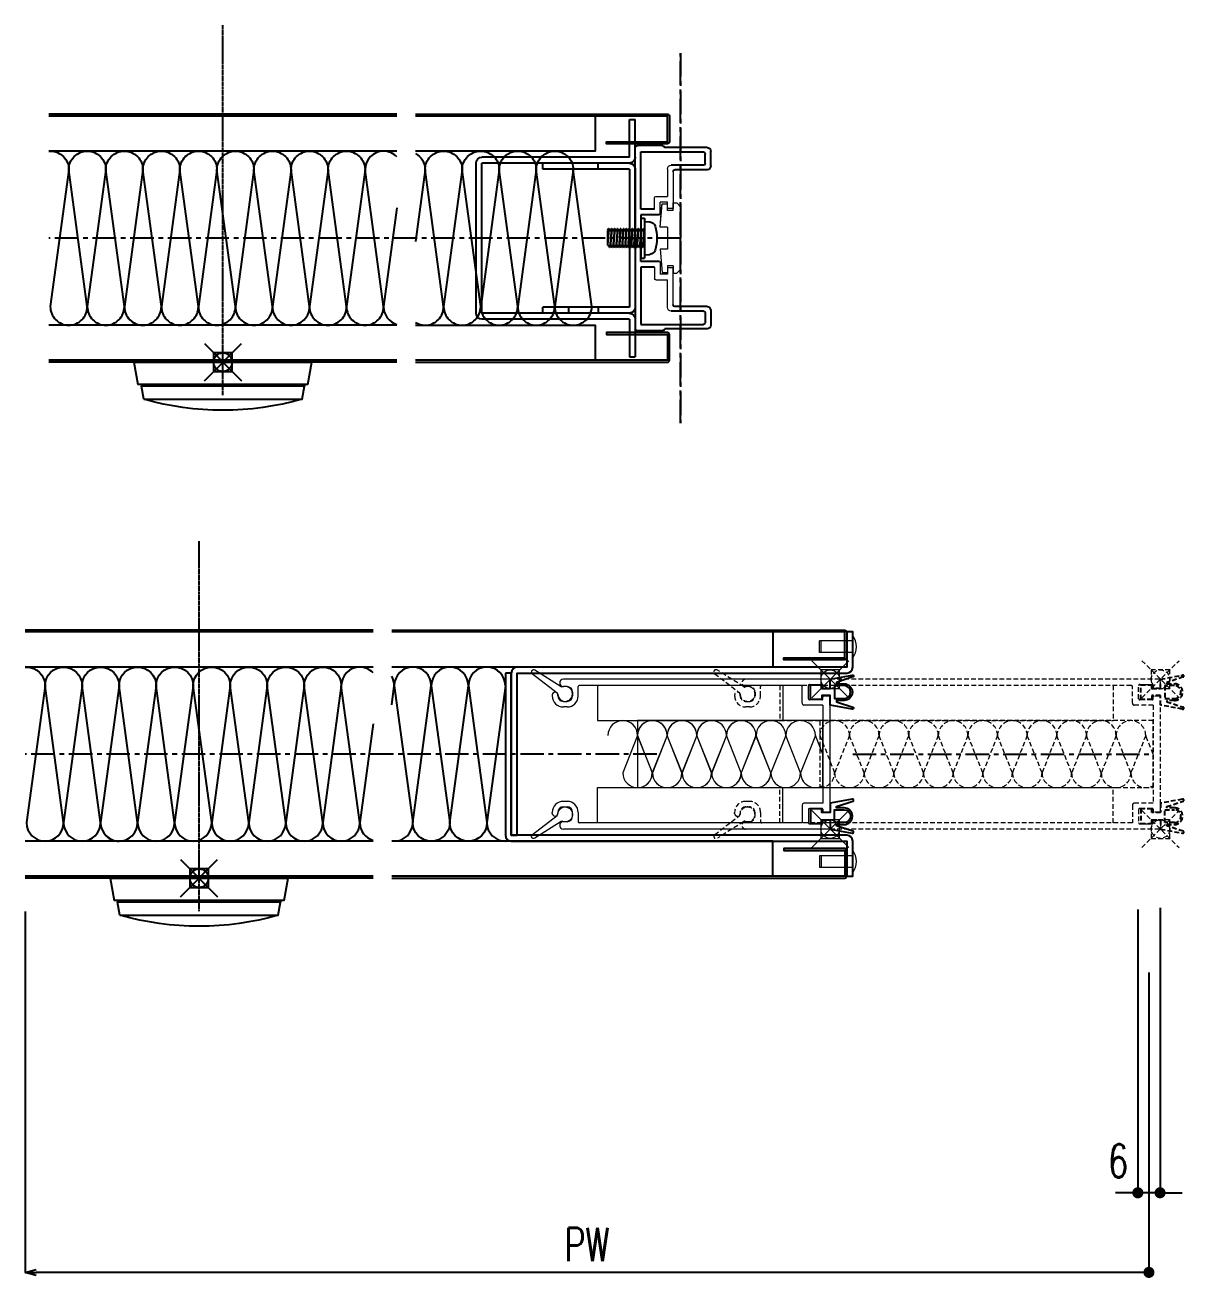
# Model space of a CAD drawing. Extents: x -275225 to 47266, y -41063 to 95295.
# Drawn here: x -223698.8 to -223385.9, y -16478.5 to -16140 of the extents above; entities that cross this region are included whole.
import ezdxf

# ---------------------------------------------------------------- set-up
doc = ezdxf.new("R2010")
doc.units = 0
doc.header["$LTSCALE"] = 0.2
doc.header["$PDMODE"] = 99
doc.header["$PDSIZE"] = 5
doc.linetypes.add('CENTER', pattern=[50.8, 31.75, -6.35, 6.35, -6.35])
doc.linetypes.add('HIDDEN', pattern=[9.525, 6.35, -3.175])
doc.layers.add('_ポイント', color=1, linetype='Continuous', plot=False)
for name, color, linetype in [('_基準', 1, 'CENTER'), ('_製品', 4, 'Continuous'), ('_製品寸法', 9, 'Continuous'), ('KIJUN', 1, 'CENTER')]:
    doc.layers.add(name, color=color, linetype=linetype)
doc.styles.add('OKAMURA', font='SIMPLEX.shx', dxfattribs={"width": 0.7, "bigfont": 'BIGFONT.shx'})
doc.dimstyles.new('OKAMURA-003', dxfattribs={"dimscale": 3, "dimtxt": 3, "dimasz": 1, "dimexe": 0, "dimexo": 3, "dimgap": 1, "dimtad": 1, "dimdec": 3, "dimdsep": 46, "dimtxsty": 'OKAMURA', "dimblk1": 'DOT', "dimblk2": 'DOT', "dimsah": 1, "dimcen": 0, "dimclrd": 9, "dimclre": 9, "dimclrt": 3, "dimadec": 0, "dimazin": 0, "dimtfac": 1, "dimtdec": 3, "dimtix": 1, "dimtmove": 2, "dimatfit": 3, "dimldrblk": 'NONE', "dimfxl": 0, "dimtolj": 1, "dimarcsym": 0})

# ---------------------------------------------------------------- blocks, each defined once
blk = doc.blocks.new('P16KONEJI')
at = {"layer": '_製品', "color": 0, "linetype": 'ByBlock'}
for p, q in [((3.3, 10.84), (3.3, 0)), ((4.3, 10.84), (3.3, 10.84)), ((4.3, 10.84), (4.3, 0)), ((3.3, 9.92), (1.84, 9.79)), ((3.3, 7.83), (3.35, 7.92)), ((3.35, 7.92), (3.45, 7.92)), ((3.35, 7.92), (3.75, 2.92)), ((3.45, 7.92), (3.7, 7.49)), ((3.45, 7.92), (3.85, 2.92)), ((3.9, 7.49), (4.15, 7.92)), ((4.15, 7.92), (4.25, 7.92)), ((4.15, 7.92), (4.55, 2.92)), ((4.25, 7.92), (4.5, 7.49)), ((4.25, 7.92), (4.65, 2.92)), ((4.7, 7.49), (4.95, 7.92)), ((4.95, 7.92), (5.35, 2.92)), ((4.95, 7.92), (5.05, 7.92)), ((5.05, 7.92), (5.45, 2.92)), ((5.05, 7.92), (5.3, 7.49)), ((5.5, 7.49), (5.75, 7.92)), ((5.75, 7.92), (5.85, 7.92)), ((5.75, 7.92), (6.15, 2.92)), ((5.85, 7.92), (6.1, 7.49)), ((5.85, 7.92), (6.25, 2.92)), ((6.3, 7.49), (6.55, 7.92)), ((6.55, 7.92), (6.65, 7.92)), ((6.55, 7.92), (6.95, 2.92)), ((6.65, 7.92), (6.9, 7.49)), ((6.65, 7.92), (7.05, 2.92)), ((7.1, 7.49), (7.35, 7.92)), ((7.35, 7.92), (7.45, 7.92)), ((7.35, 7.92), (7.75, 2.92)), ((7.45, 7.92), (7.7, 7.49)), ((7.45, 7.92), (7.85, 2.92)), ((7.9, 7.49), (8.15, 7.92)), ((8.15, 7.92), (8.25, 7.92)), ((8.15, 7.92), (8.55, 2.92)), ((8.25, 7.92), (8.5, 7.49)), ((8.25, 7.92), (8.65, 2.92)), ((8.7, 7.49), (8.95, 7.92)), ((8.95, 7.92), (9.05, 7.92)), ((8.95, 7.92), (9.35, 2.92)), ((9.05, 7.92), (9.3, 7.49)), ((9.05, 7.92), (9.45, 2.92)), ((9.5, 7.49), (9.75, 7.92)), ((9.75, 7.92), (9.85, 7.92)), ((9.75, 7.92), (10.15, 2.92)), ((9.85, 7.92), (10.1, 7.49)), ((9.85, 7.92), (10.25, 2.92)), ((10.3, 7.49), (10.55, 7.92)), ((10.55, 7.92), (10.65, 7.92)), ((10.55, 7.92), (10.95, 2.92)), ((10.65, 7.92), (10.9, 7.49)), ((10.65, 7.92), (11.05, 2.92)), ((11.1, 7.49), (11.35, 7.92)), ((11.35, 7.92), (11.45, 7.92)), ((11.35, 7.92), (11.75, 2.92)), ((11.45, 7.92), (11.7, 7.49)), ((11.45, 7.92), (11.85, 2.92)), ((11.9, 7.49), (12.15, 7.92)), ((12.15, 7.92), (12.25, 7.92)), ((12.15, 7.92), (12.55, 2.92)), ((12.25, 7.92), (12.5, 7.49)), ((12.25, 7.92), (12.65, 2.92)), ((12.7, 7.49), (12.95, 7.92)), ((12.95, 7.92), (13.05, 7.92)), ((12.95, 7.92), (13.3, 3.55)), ((13.05, 7.92), (13.3, 7.49)), ((13.05, 7.92), (13.3, 3.55)), ((13.3, 7.49), (13.3, 3.55)), ((13.3, 3.55), (12.96, 3.4)), ((3.3, 0.92), (1.84, 1.05)), ((3.5, 3.35), (3.75, 2.92)), ((3.75, 2.92), (3.85, 2.92)), ((3.85, 2.92), (4.1, 3.35)), ((4.3, 3.35), (4.55, 2.92)), ((4.55, 2.92), (4.65, 2.92)), ((4.65, 2.92), (4.9, 3.35)), ((5.1, 3.35), (5.35, 2.92)), ((5.35, 2.92), (5.45, 2.92)), ((5.45, 2.92), (5.7, 3.35)), ((5.9, 3.35), (6.15, 2.92)), ((6.15, 2.92), (6.25, 2.92)), ((6.25, 2.92), (6.5, 3.35)), ((6.7, 3.35), (6.95, 2.92)), ((6.95, 2.92), (7.05, 2.92)), ((7.05, 2.92), (7.3, 3.35)), ((7.5, 3.35), (7.75, 2.92)), ((7.75, 2.92), (7.85, 2.92)), ((7.85, 2.92), (8.1, 3.35)), ((8.3, 3.35), (8.55, 2.92)), ((8.55, 2.92), (8.65, 2.92)), ((8.65, 2.92), (8.9, 3.35)), ((9.1, 3.35), (9.35, 2.92)), ((9.35, 2.92), (9.45, 2.92)), ((9.45, 2.92), (9.7, 3.35)), ((9.9, 3.35), (10.15, 2.92)), ((10.15, 2.92), (10.25, 2.92)), ((10.25, 2.92), (10.5, 3.35)), ((10.7, 3.35), (10.95, 2.92)), ((10.95, 2.92), (11.05, 2.92)), ((11.05, 2.92), (11.3, 3.35)), ((11.5, 3.35), (11.75, 2.92)), ((11.75, 2.92), (11.85, 2.92)), ((11.85, 2.92), (12.1, 3.35)), ((12.3, 3.35), (12.55, 2.92)), ((12.55, 2.92), (12.65, 2.92)), ((12.65, 2.92), (12.9, 3.35)), ((4.3, 0), (3.3, 0))]:
    blk.add_line(p, q, dxfattribs=at)
for centre, radius, start, end in [((12, 5.42), 12, 164.506, 195.494), ((1.98, 8.2), 1.6, 95, 164.506), ((3.8, 7.54), 0.115, 210, 330), ((4.6, 7.54), 0.115, 210, 330), ((5.4, 7.54), 0.115, 210, 330), ((6.2, 7.54), 0.115, 210, 330), ((7, 7.54), 0.115, 210, 330), ((7.8, 7.54), 0.115, 210, 330), ((8.6, 7.54), 0.115, 210, 330), ((9.4, 7.54), 0.115, 210, 330), ((10.2, 7.54), 0.115, 210, 330), ((11, 7.54), 0.115, 210, 330), ((11.8, 7.54), 0.115, 210, 330), ((12.6, 7.54), 0.115, 210, 330), ((3.4, 3.3), 0.115, 30, 150), ((4.2, 3.3), 0.115, 30, 150), ((5, 3.3), 0.115, 30, 150), ((5.8, 3.3), 0.115, 30, 150), ((6.6, 3.3), 0.115, 30, 150), ((7.4, 3.3), 0.115, 30, 150), ((8.2, 3.3), 0.115, 30, 150), ((9, 3.3), 0.115, 30, 150), ((9.8, 3.3), 0.115, 30, 150), ((10.6, 3.3), 0.115, 30, 150), ((11.4, 3.3), 0.115, 30, 150), ((12.2, 3.3), 0.115, 30, 150), ((13, 3.3), 0.115, 112.5605, 150), ((1.98, 2.64), 1.6, 195.494, 265)]:
    blk.add_arc(centre, radius, start, end, dxfattribs=at)
blk = doc.blocks.new('P16USHEISYO')
at = {"color": 0, "linetype": 'ByBlock'}
for p, q in [((4, 44.99), (4, 48.99)), ((5, 49.99), (16.4, 49.99)), ((5.5, 45.69), (5.5, 48.29)), ((22.9, 48.79), (6, 48.79)), ((16.81, 50.4), (16.4, 49.99)), ((17.02, 50.49), (23.9, 50.49)), ((22.9, 33.3), (22.9, 48.79)), ((24.4, 25.79), (24.4, 49.99)), ((6, 45.19), (14.69, 45.19)), ((5, 43.99), (13.69, 43.99)), ((12.2, 33.99), (12.2, 25.49)), ((17.89, 31.8), (22.9, 31.8)), ((19.19, 33.3), (22.9, 33.3)), ((22.9, 31.8), (22.9, 25.79)), ((12.2, 16.99), (12.2, 25.49)), ((12.2, 16.99), (12.2, 25.49)), ((12.2, 16.99), (12.2, 25.49)), ((22.9, 25.79), (23.2, 25.49)), ((22.9, 25.19), (23.2, 25.49)), ((22.9, 19.18), (22.9, 25.19)), ((24.4, 25.79), (24.1, 25.49)), ((24.1, 25.49), (24.4, 25.19)), ((24.4, 25.19), (24.4, 0.99)), ((17.89, 19.18), (22.9, 19.18)), ((19.19, 17.68), (22.9, 17.68)), ((22.9, 17.68), (22.9, 2.19)), ((5, 6.99), (13.69, 6.99)), ((4, 5.99), (4, 1.99)), ((5.5, 5.29), (5.5, 2.69)), ((6, 5.79), (14.69, 5.79)), ((5, 0.99), (16.4, 0.99)), ((22.9, 2.19), (6, 2.19)), ((16.81, 0.58), (16.4, 0.99)), ((17.02, 0.49), (23.9, 0.49))]:
    blk.add_line(p, q, dxfattribs=at)
at = {"color": 0, "linetype": 'ByBlock', "lineweight": 15}
for p, q in [((15.69, 44.19), (15.69, 36.74)), ((14.19, 43.49), (14.19, 33.49)), ((12.2, 33.99), (13.2, 34.99)), ((14.2, 34.99), (13.2, 34.99)), ((14.2, 32.99), (14.2, 34.99)), ((18.89, 36.74), (15.69, 36.74)), ((15.69, 33.49), (15.69, 35.24)), ((15.69, 35.24), (17.69, 35.24)), ((17.18, 34.74), (15.7, 34.74)), ((15.7, 32.99), (15.7, 34.74)), ((15.7, 32.99), (15.7, 34.49)), ((17.7, 28.49), (17.18, 34.74)), ((17.7, 28.49), (17.2, 34.49)), ((17.69, 32), (17.69, 35.24)), ((19.19, 33.3), (19.19, 36.44)), ((14.19, 33.49), (15.69, 33.49)), ((14.2, 32.99), (15.7, 32.99)), ((14.2, 32.99), (15.7, 32.99)), ((15.7, 28.49), (17.7, 28.49)), ((15.7, 28.49), (15.7, 22.49)), ((15.7, 28.49), (17.7, 28.49)), ((15.7, 28.49), (15.7, 22.49)), ((17.7, 28.49), (17.7, 28.53)), ((15.7, 22.49), (17.7, 22.49)), ((15.7, 22.49), (17.7, 22.49)), ((17.7, 22.49), (17.18, 16.24)), ((17.7, 22.49), (17.7, 22.45)), ((12.2, 16.99), (13.2, 15.99)), ((14.19, 7.49), (14.19, 17.49)), ((14.19, 17.49), (15.69, 17.49)), ((14.2, 17.99), (14.2, 15.99)), ((14.2, 17.99), (15.7, 17.99)), ((14.2, 17.99), (15.7, 17.99)), ((15.69, 17.49), (15.69, 15.74)), ((15.7, 17.99), (15.7, 16.49)), ((15.7, 17.99), (15.7, 16.24)), ((17.69, 18.98), (17.69, 15.74)), ((19.19, 17.68), (19.19, 14.54)), ((14.2, 15.99), (13.2, 15.99)), ((15.69, 15.74), (17.69, 15.74)), ((15.69, 6.79), (15.69, 14.24)), ((18.89, 14.24), (15.69, 14.24)), ((17.18, 16.24), (15.7, 16.24))]:
    blk.add_line(p, q, dxfattribs=at)
at = {"color": 0, "linetype": 'ByBlock'}
for centre, radius, start, end in [((5, 48.99), 1, 90, 180), ((6, 48.29), 0.5, 90, 180), ((17.02, 50.19), 0.3, 90, 135), ((23.9, 49.99), 0.5, 0, 90), ((5, 44.99), 1, 180, 270), ((6, 45.69), 0.5, 180, 270), ((13.69, 43.49), 0.5, 0, 90), ((17.89, 32), 0.2, 180, 270), ((17.89, 18.98), 0.2, 90, 180), ((5, 5.99), 1, 90, 180), ((13.69, 7.49), 0.5, 270, 0), ((6, 5.29), 0.5, 90, 180), ((5, 1.99), 1, 180, 270), ((6, 2.69), 0.5, 180, 270), ((17.02, 0.79), 0.3, 225, 270), ((23.9, 0.99), 0.5, 270, 0)]:
    blk.add_arc(centre, radius, start, end, dxfattribs=at)
at = {"color": 0, "linetype": 'ByBlock', "lineweight": 15}
for centre, radius, start, end in [((14.69, 44.19), 1, 0, 90), ((18.89, 36.44), 0.3, 0, 90), ((18.89, 14.54), 0.3, 270, 0), ((14.69, 6.79), 1, 270, 0)]:
    blk.add_arc(centre, radius, start, end, dxfattribs=at)
blk = doc.blocks.new('A$C0FB026AB')
at = {"color": 0, "linetype": 'ByBlock'}
for p, q in [((12.200001, 21.900002), (12.200001, 32.1)), ((13.799999, 32.1), (12.200001, 32.1)), ((13.799999, 21.9), (13.799999, 32.1)), ((13.801264, 21.9), (53.600001, 21.9)), ((12.200001, 18.65), (12.200001, -18.65)), ((13.800001, 20.300002), (53.600001, 20.300002)), ((13.800001, 20.25), (37.200001, 20.25)), ((13.800001, 18.65), (13.800001, -18.65)), ((13.800001, 18.65), (37.200001, 18.65)), ((22.200001, 18.65), (22.200001, 20.25)), ((37.200001, 18.65), (37.200001, 20.25)), ((53.600001, -20.300001), (53.600001, 20.300002)), ((55.200001, -20.300001), (55.200001, 20.300002)), ((13.799999, -20.300001), (53.600001, -20.300001)), ((13.800001, -18.65), (37.200001, -18.65)), ((13.800001, -20.25), (37.200001, -20.25)), ((22.200001, -18.649999), (22.200001, -20.249999)), ((30.200001, -18.649999), (30.200001, -20.249999)), ((37.200001, -20.25), (37.200001, -18.65)), ((12.200001, -21.900024), (12.200001, -32.100022)), ((13.799999, -21.899999), (13.799999, -32.099999)), ((13.799999, -21.9), (53.600001, -21.9)), ((13.799999, -32.1), (12.200001, -32.1))]:
    blk.add_line(p, q, dxfattribs=at)
for centre, start, end in [((13.800001, 21.900002), 180, 270), ((53.600001, 20.3), 0, 90), ((13.800001, 18.65), 90, 180), ((13.800001, -18.65), 180, 270), ((13.800001, -21.900024), 90, 180), ((53.600001, -20.3), 270, 0)]:
    blk.add_arc(centre, 1.6, start, end, dxfattribs=at)
blk = doc.blocks.new('P16_SS_BASE_TAYNAM_TE')
at = {"layer": '_ポイント'}
blk.add_point((24, 13), dxfattribs=at)
at = {"layer": '_製品'}
for p, q in [((48, 13), (0, 13)), ((1.06, 7), (0, 13)), ((48, 13), (46.94, 7)), ((1.06, 7), (46.94, 7)), ((2, 7), (2, 6.5)), ((46, 7), (46, 6.5)), ((2, 6.5), (46, 6.5)), ((2.62, 3), (2, 6.5)), ((45.38, 3), (46, 6.5)), ((45.38, 3), (2.62, 3))]:
    blk.add_line(p, q, dxfattribs=at)
blk.add_arc((24, 77.7), 77.7, 254.0272, 285.9729, dxfattribs=at)
blk = doc.blocks.new('SS_TE_TRUOC_HALF_START_N')
at = {"color": 6, "linetype": 'ByBlock', "ltscale": 0.5}
for p, q in [((-85.17, 18.5), (-85.17, 18.5)), ((-76.57, 8.18), (-80.17, -18.5))]:
    blk.add_line(p, q, dxfattribs=at)
at = {"color": 0, "linetype": 'ByBlock', "ltscale": 0.5}
blk.add_line((-80.17, -18.5), (-80.17, -18.5), dxfattribs=at)
at = {"color": 6, "linetype": 'ByBlock', "ltscale": 0.5}
for points in [[(-170.57, 23.48, -0.019781), (-170.17, 23.5), (-170.17, 23.5, -0.414214), (-165.17, 18.5), (-165.17, 18.5), (-170.17, -18.5), (-170.17, -18.5, 0.414214), (-165.17, -23.5), (-165.17, -23.5, 0.414214), (-160.17, -18.5), (-160.17, -18.5), (-165.17, 18.5)], [(-165.17, 18.5), (-165.17, 18.5, -0.414214), (-160.17, 23.5), (-160.17, 23.5, -0.414214), (-155.17, 18.5), (-155.17, 18.5), (-160.17, -18.5), (-160.17, -18.5, 0.414214), (-155.17, -23.5), (-155.17, -23.5, 0.414214), (-150.17, -18.5), (-150.17, -18.5), (-155.17, 18.5)], [(-155.17, 18.5), (-155.17, 18.5, -0.414214), (-150.17, 23.5), (-150.17, 23.5, -0.414214), (-145.17, 18.5), (-145.17, 18.5), (-150.17, -18.5), (-150.17, -18.5, 0.414214), (-145.17, -23.5), (-145.17, -23.5, 0.414214), (-140.17, -18.5), (-140.17, -18.5), (-145.17, 18.5)], [(-145.17, 18.5), (-145.17, 18.5, -0.414214), (-140.17, 23.5), (-140.17, 23.5, -0.414214), (-135.17, 18.5), (-135.17, 18.5), (-140.17, -18.5), (-140.17, -18.5, 0.414214), (-135.17, -23.5), (-135.17, -23.5, 0.414214), (-130.17, -18.5), (-130.17, -18.5), (-135.17, 18.5)], [(-135.17, 18.5), (-135.17, 18.5, -0.414214), (-130.17, 23.5), (-130.17, 23.5, -0.414214), (-125.17, 18.5), (-125.17, 18.5), (-130.17, -18.5), (-130.17, -18.5, 0.414214), (-125.17, -23.5), (-125.17, -23.5, 0.414214), (-120.17, -18.5), (-120.17, -18.5), (-125.17, 18.5)], [(-125.17, 18.5), (-125.17, 18.5, -0.414214), (-120.17, 23.5), (-120.17, 23.5, -0.414214), (-115.17, 18.5), (-115.17, 18.5), (-120.17, -18.5), (-120.17, -18.5, 0.414214), (-115.17, -23.5), (-115.17, -23.5, 0.414214), (-110.17, -18.5), (-110.17, -18.5), (-115.17, 18.5)], [(-115.17, 18.5), (-115.17, 18.5, -0.414214), (-110.17, 23.5), (-110.17, 23.5, -0.414214), (-105.17, 18.5), (-105.17, 18.5), (-110.17, -18.5), (-110.17, -18.5, 0.414214), (-105.17, -23.5), (-105.17, -23.5, 0.414214), (-100.17, -18.5), (-100.17, -18.5), (-105.17, 18.5)], [(-105.17, 18.5), (-105.17, 18.5, -0.414214), (-100.17, 23.5), (-100.17, 23.5, -0.414214), (-95.17, 18.5), (-95.17, 18.5), (-100.17, -18.5), (-100.17, -18.5, 0.414214), (-95.17, -23.5), (-95.17, -23.5, 0.414214), (-90.17, -18.5), (-90.17, -18.5), (-95.17, 18.5)], [(-95.17, 18.5), (-95.17, 18.5, -0.414214), (-90.17, 23.5), (-90.17, 23.5, -0.414214), (-85.17, 18.5), (-85.17, 18.5), (-90.17, -18.5), (-90.17, -18.5, 0.414214), (-85.17, -23.5), (-85.17, -23.5, 0.414214), (-80.17, -18.5), (-80.17, -18.5), (-85.17, 18.5)], [(-71.57, 22.9, -0.275324), (-68.95, 18.5), (-68.95, 18.5), (-71.57, -0.89)], [(-68.95, 18.5), (-68.95, 18.5, -0.414214), (-63.95, 23.5), (-63.95, 23.5, -0.414214), (-58.95, 18.5), (-58.95, 18.5), (-63.95, -18.5), (-63.95, -18.5, 0.414214), (-58.95, -23.5), (-58.95, -23.5, 0.414214), (-53.95, -18.5), (-53.95, -18.5), (-58.95, 18.5)], [(-58.95, 18.5), (-58.95, 18.5, -0.414214), (-53.95, 23.5), (-53.95, 23.5, -0.414214), (-48.95, 18.5), (-48.95, 18.5), (-53.95, -18.5), (-53.95, -18.5, 0.414214), (-48.95, -23.5), (-48.95, -23.5, 0.414214), (-43.95, -18.5), (-43.95, -18.5), (-48.95, 18.5)], [(-48.95, 18.5), (-48.95, 18.5, -0.414214), (-43.95, 23.5), (-43.95, 23.5, -0.414214), (-38.95, 18.5), (-38.95, 18.5), (-43.95, -18.5), (-43.95, -18.5, 0.414214), (-38.95, -23.5), (-38.95, -23.5, 0.414214), (-33.95, -18.5), (-33.95, -18.5), (-38.95, 18.5)], [(-38.95, 18.5), (-38.95, 18.5, -0.414214), (-33.95, 23.5), (-33.95, 23.5, -0.414214), (-28.95, 18.5), (-28.95, 18.5), (-33.95, -18.5), (-33.95, -18.5, 0.414214), (-28.95, -23.5), (-28.95, -23.5, 0.414214), (-23.95, -18.5), (-23.95, -18.5), (-28.95, 18.5)], [(-149.07, -21.63, 0.227378), (-145.17, -23.5), (-145.17, -23.5, 0.414214), (-140.17, -18.5), (-140.17, -18.5), (-145.17, 18.5)], [(-71.57, -22.76, 0.138759), (-68.95, -23.5), (-68.95, -23.5, 0.414214), (-63.95, -18.5), (-63.95, -18.5), (-68.95, 18.5)]]:
    blk.add_lwpolyline(points, format="xyb", dxfattribs=at)
for centre, start, end in [((-80.17, 18.5), 90, 180), ((-80.17, 18.5), 43.8656, 90), ((-75.17, -18.5), 180, 253.7975)]:
    blk.add_arc(centre, 5, start, end, dxfattribs=at)
at = {"layer": '_基準'}
blk.add_line((0, 0), (-170.57, 0), dxfattribs=at)
at = {"layer": '_製品', "linetype": 'ByBlock'}
for p, q in [((-76.57, 33.5), (-170.57, 33.5)), ((-76.57, 33), (-170.57, 33)), ((-76.57, 23.5), (-170.57, 23.5)), ((-76.57, -23.5), (-170.57, -23.5)), ((-76.57, -33), (-170.57, -33)), ((-76.57, -33.5), (-170.57, -33.5))]:
    blk.add_line(p, q, dxfattribs=at)
at = {"layer": '_製品'}
blk.add_line((-76.57, 33), (-123.57, 33), dxfattribs=at)
at = {"layer": '_製品', "ltscale": 0.5}
blk.add_line((-80.17, 23.5), (-80.17, 23.5), dxfattribs=at)
at = {"layer": '_製品'}
for points in [[(-71.57, 33.5), (-3.5, 33.5, -0.414214), (-3, 33), (-3, 26, -0.414214), (-3.5, 25.5), (-20, 25.5), (-20, 26), (-3.5, 26), (-3.5, 33), (-71.57, 33)], [(-71.59, -33.5), (-3.5, -33.5, 0.414214), (-3, -33), (-3, -26, 0.414214), (-3.5, -25.5), (-20, -25.5), (-20, -26), (-3.5, -26), (-3.5, -33), (-71.57, -33)]]:
    blk.add_lwpolyline(points, format="xyb", dxfattribs=at)
for points in [[(-23, 33), (-23, 23.5), (-71.57, 23.5)], [(-71.57, -23.5), (-23, -23.5), (-23, -33)]]:
    blk.add_lwpolyline(points, dxfattribs=at)
at = {"layer": 'KIJUN', "ltscale": 0.033}
blk.add_line((-123.57, -42.43), (-123.57, 57.57), dxfattribs=at)
at = {"layer": 'KIJUN'}
for p, q in [((0, -50), (0, 50)), ((0, 50), (0, -50))]:
    blk.add_line(p, q, dxfattribs=at)
at = {"layer": '_製品', "xscale": -1}
for name, p in [('A$C0FB026AB', (0, 0)), ('P16USHEISYO', (12.2, -25.49)), ('P16KONEJI', (-6.4, -5.42)), ('P16_SS_BASE_TAYNAM_TE', (-99.57, -46.5))]:
    blk.add_blockref(name, p, dxfattribs=at)
blk = doc.blocks.new('P16FILLETHEISYO')
at = {"layer": '_製品', "color": 0, "linetype": 'ByBlock', "lineweight": 15}
for p, q in [((120.31, 43.07), (8.61, 43.07)), ((9.61, 41.07), (8.61, 41.07)), ((12.61, 38.57), (12.61, 41.07)), ((112.71, 41.37), (12.91, 41.37)), ((17.81, 41.37), (17.81, 31.87)), ((107.81, 41.37), (107.81, 31.87)), ((113.01, 36.57), (113.01, 41.07)), ((114.71, 37.77), (114.71, 41.37)), ((115.01, 41.67), (118.31, 41.67)), ((116.01, 41.67), (118.41, 41.67)), ((118.61, 41.47), (118.61, 40.87)), ((118.81, 40.67), (120.31, 40.67)), ((120.61, 40.97), (120.61, 42.77)), ((5.61, 38.82), (5.61, 38.57)), ((7.11, 38.57), (7.11, 38.82)), ((11.11, 39.57), (11.11, 38.57)), ((11.11, 39.57), (11.11, 38.57)), ((118.31, 37.47), (115.01, 37.47)), ((118.41, 37.47), (116.01, 37.47)), ((118.61, 37.67), (118.61, 38.27)), ((120.31, 38.47), (118.81, 38.47)), ((120.61, 7.47), (120.61, 38.17)), ((8.61, 37.07), (9.61, 37.07)), ((9.61, 35.57), (8.61, 35.57)), ((118.61, 36.07), (113.51, 36.07)), ((118.61, 36.07), (118.61, 9.57)), ((17.81, 31.87), (107.81, 31.87)), ((17.81, 13.77), (107.81, 13.77)), ((17.81, 4.27), (17.81, 13.77)), ((107.81, 4.27), (107.81, 13.77)), ((5.61, 6.82), (5.61, 7.07)), ((7.11, 7.07), (7.11, 6.82)), ((9.61, 10.07), (8.61, 10.07)), ((8.61, 8.57), (9.61, 8.57)), ((11.11, 6.07), (11.11, 7.07)), ((11.11, 6.07), (11.11, 7.07)), ((12.61, 7.07), (12.61, 4.57)), ((113.01, 9.07), (113.01, 4.27)), ((118.61, 9.57), (113.51, 9.57)), ((114.71, 7.87), (114.71, 4.27)), ((118.31, 8.17), (115.01, 8.17)), ((118.41, 8.17), (116.01, 8.17)), ((118.61, 7.97), (118.61, 7.37)), ((120.31, 7.17), (118.81, 7.17)), ((9.61, 4.57), (8.61, 4.57)), ((113.01, 4.27), (12.91, 4.27)), ((115.01, 3.97), (118.31, 3.97)), ((116.01, 3.97), (118.41, 3.97)), ((118.61, 4.17), (118.61, 4.77)), ((118.81, 4.97), (120.31, 4.97)), ((120.61, 4.67), (120.61, 2.87)), ((120.31, 2.57), (8.61, 2.57))]:
    blk.add_line(p, q, dxfattribs=at)
at = {"layer": '_製品', "color": 6, "linetype": 'ByBlock', "lineweight": 15}
for p, q in [((28.61, 27.87), (32.61, 17.77)), ((36.61, 27.87), (32.61, 17.77)), ((40.61, 17.77), (36.61, 27.87)), ((44.61, 27.87), (40.61, 17.77)), ((48.61, 17.77), (44.61, 27.87)), ((52.61, 27.87), (48.61, 17.77)), ((56.61, 17.77), (52.61, 27.87)), ((60.61, 27.87), (56.61, 17.77)), ((64.61, 17.77), (60.61, 27.87)), ((68.61, 27.87), (64.61, 17.77)), ((72.61, 17.77), (68.61, 27.87)), ((76.61, 27.87), (72.61, 17.77)), ((80.61, 17.77), (76.61, 27.87)), ((84.61, 27.87), (80.61, 17.77)), ((88.61, 17.77), (84.61, 27.87)), ((92.61, 27.87), (88.61, 17.77)), ((96.61, 17.77), (92.61, 27.87)), ((100.61, 27.87), (96.61, 17.77)), ((104.61, 17.77), (100.61, 27.87)), ((108.61, 27.87), (104.61, 17.77)), ((112.61, 17.77), (108.61, 27.87)), ((116.61, 27.87), (112.61, 17.77)), ((118.61, 22.82), (116.61, 27.87))]:
    blk.add_line(p, q, dxfattribs=at)
at = {"layer": '_製品', "color": 0, "linetype": 'ByBlock', "lineweight": 15}
for points in [[(8.48, 40.98, -0.228898), (8.05, 41.03), (0.94, 45.53, 1), (0.25, 44.55), (6.91, 39.41, -0.228782), (7.11, 39.02, 3.021129)], [(8.48, 4.66, 0.228898), (8.05, 4.6), (0.94, 0.1, -1), (0.25, 1.08), (6.91, 6.23, 0.228782), (7.11, 6.61, -3.021129)]]:
    blk.add_lwpolyline(points, format="xyb", close=True, dxfattribs=at)
at = {"layer": '_製品', "color": 0, "linetype": 'ByBlock'}
for points in [[(120.61, 36.07), (120.61, 38.62), (118.31, 38.62), (118.31, 37.57), (115.31, 37.57), (115.31, 41.57), (118.31, 41.57), (118.31, 40.52), (120.61, 40.52), (120.61, 43.07), (126.56, 44.16, -1.028191), (126.75, 43.66), (122.3, 42.15), (122.3, 41.82), (124.35, 41.82, -1), (124.35, 37.32), (122.3, 37.32), (122.3, 36.99), (126.75, 35.49, -1.028191), (126.56, 34.98), (120.61, 36.07)], [(120.61, 9.56), (120.61, 7.01), (118.31, 7.01), (118.31, 8.06), (115.31, 8.06), (115.31, 4.06), (118.31, 4.06), (118.31, 5.11), (120.61, 5.11), (120.61, 2.56), (126.56, 1.47, 1.028191), (126.75, 1.98), (122.3, 3.48), (122.3, 3.81), (124.35, 3.81, 1), (124.35, 8.31), (122.3, 8.31), (122.3, 8.64), (126.75, 10.15, 1.028191), (126.56, 10.65), (120.61, 9.56)]]:
    blk.add_lwpolyline(points, format="xyb", dxfattribs=at)
for points in [[(124.35, 41.32), (121.8, 41.32), (121.8, 37.82), (124.35, 37.82, 1)], [(124.35, 4.31), (121.8, 4.31), (121.8, 7.81), (124.35, 7.81, -1)]]:
    blk.add_lwpolyline(points, format="xyb", close=True, dxfattribs=at)
at = {"layer": '_製品', "color": 6, "linetype": 'ByBlock', "lineweight": 15}
blk.add_lwpolyline([(28.61, 31.87), (28.61, 13.77), (118.61, 13.77), (118.61, 31.87)], close=True, dxfattribs=at)
at = {"layer": '_製品', "color": 0, "linetype": 'ByBlock', "lineweight": 15}
for centre, radius, start, end in [((8.61, 42.07), 1, 90, 270), ((9.61, 39.57), 1.5, 0, 90), ((12.91, 41.07), 0.3, 90, 180), ((112.71, 41.07), 0.3, 359.9999, 90), ((115.01, 41.37), 0.3, 89.9999, 179.9999), ((118.41, 41.47), 0.2, 359.9999, 89.9999), ((118.81, 40.87), 0.2, 179.9999, 269.9999), ((120.31, 42.77), 0.3, 359.9999, 89.9999), ((120.31, 40.97), 0.3, 269.9999, 359.9999), ((6.36, 38.82), 0.75, 0, 180), ((8.61, 38.57), 3, 180, 270), ((8.61, 38.57), 1.5, 180, 270), ((9.61, 38.57), 3, 270, 0), ((9.61, 38.57), 1.5, 270, 0), ((115.01, 37.77), 0.3, 179.9999, 269.9999), ((118.41, 37.67), 0.2, 269.9999, 359.9999), ((118.81, 38.27), 0.2, 89.9999, 179.9999), ((120.31, 38.17), 0.3, 359.9999, 89.9999), ((113.51, 36.57), 0.5, 179.9999, 269.9999), ((8.61, 7.07), 3, 90, 180), ((6.36, 6.82), 0.75, 180, 0), ((8.61, 7.07), 1.5, 90, 180), ((9.61, 7.07), 3, 0, 90), ((9.61, 7.07), 1.5, 0, 90), ((113.51, 9.07), 0.5, 90.0001, 180.0001), ((115.01, 7.87), 0.3, 90.0001, 180.0001), ((118.41, 7.97), 0.2, 0.0001, 90.0001), ((118.81, 7.37), 0.2, 180.0001, 270.0001), ((120.31, 7.47), 0.3, 270.0001, 0.0001), ((8.61, 3.57), 1, 90, 270), ((9.61, 6.07), 1.5, 270, 0), ((12.91, 4.57), 0.3, 180, 270), ((115.01, 4.27), 0.3, 180.0001, 270.0001), ((118.41, 4.17), 0.2, 270.0001, 0.0001), ((118.81, 4.77), 0.2, 90.0001, 180.0001), ((120.31, 4.67), 0.3, 0.0001, 90.0001), ((120.31, 2.87), 0.3, 270.0001, 0.0001)]:
    blk.add_arc(centre, radius, start, end, dxfattribs=at)
at = {"layer": '_製品', "color": 6, "linetype": 'ByBlock', "lineweight": 15}
for centre, start, end in [((32.61, 27.87), 0, 180), ((40.61, 27.87), 0, 180), ((48.61, 27.87), 0, 180), ((56.61, 27.87), 0, 180), ((64.61, 27.87), 0, 180), ((72.61, 27.87), 0, 180), ((80.61, 27.87), 0, 180), ((88.61, 27.87), 0, 180), ((96.61, 27.87), 0, 180), ((104.61, 27.87), 0, 180), ((112.61, 27.87), 0, 180), ((28.61, 17.77), 270, 0), ((36.61, 17.77), 180, 0), ((44.61, 17.77), 180, 0), ((52.61, 17.77), 180, 0), ((60.61, 17.77), 180, 0), ((68.61, 17.77), 180, 0), ((76.61, 17.77), 180, 0), ((84.61, 17.77), 180, 0), ((92.61, 17.77), 180, 0), ((100.61, 17.77), 180, 0), ((108.61, 17.77), 180, 0), ((116.61, 17.77), 180, 300.0004)]:
    blk.add_arc(centre, 4, start, end, dxfattribs=at)
at = {"layer": '_製品', "color": 0, "linetype": 'ByBlock', "lineweight": 15}
for p in [(120.61, 43.07), (120.61, 2.57)]:
    blk.add_point(p, dxfattribs=at)
blk = doc.blocks.new('P16FILLETHEISYO2')
at = {"layer": '_製品', "color": 0, "linetype": 'ByBlock', "lineweight": 15}
for p, q in [((80.36, 43.08), (8.62, 43.08)), ((9.62, 41.08), (8.62, 41.08)), ((12.62, 38.58), (12.62, 41.08)), ((72.76, 41.38), (12.92, 41.38)), ((17.82, 41.38), (17.82, 31.88)), ((67.86, 41.38), (67.86, 31.88)), ((73.06, 36.58), (73.06, 41.08)), ((74.76, 37.78), (74.76, 41.38)), ((75.06, 41.68), (78.36, 41.68)), ((76.06, 41.68), (78.46, 41.68)), ((78.66, 41.48), (78.66, 40.88)), ((78.86, 40.68), (80.36, 40.68)), ((80.66, 40.98), (80.66, 42.78)), ((5.62, 38.83), (5.62, 38.58)), ((7.12, 38.58), (7.12, 38.83)), ((11.12, 39.58), (11.12, 38.58)), ((11.12, 39.58), (11.12, 38.58)), ((78.36, 37.48), (75.06, 37.48)), ((78.46, 37.48), (76.06, 37.48)), ((78.66, 37.68), (78.66, 38.28)), ((80.36, 38.48), (78.86, 38.48)), ((80.66, 7.48), (80.66, 38.18)), ((8.62, 37.08), (9.62, 37.08)), ((9.62, 35.58), (8.62, 35.58)), ((78.66, 36.08), (73.56, 36.08)), ((78.66, 36.08), (78.66, 9.58)), ((17.82, 31.88), (67.86, 31.88)), ((17.82, 13.78), (67.86, 13.78)), ((17.82, 4.28), (17.82, 13.78)), ((67.86, 4.28), (67.86, 13.78)), ((5.62, 6.83), (5.62, 7.08)), ((7.12, 7.08), (7.12, 6.83)), ((9.62, 10.08), (8.62, 10.08)), ((8.62, 8.58), (9.62, 8.58)), ((11.12, 6.08), (11.12, 7.08)), ((11.12, 6.08), (11.12, 7.08)), ((12.62, 7.08), (12.62, 4.58)), ((73.06, 9.08), (73.06, 4.28)), ((78.66, 9.58), (73.56, 9.58)), ((74.76, 7.88), (74.76, 4.28)), ((78.36, 8.18), (75.06, 8.18)), ((78.46, 8.18), (76.06, 8.18)), ((78.66, 7.98), (78.66, 7.38)), ((80.36, 7.18), (78.86, 7.18)), ((9.62, 4.58), (8.62, 4.58)), ((73.06, 4.28), (12.92, 4.28)), ((75.06, 3.98), (78.36, 3.98)), ((76.06, 3.98), (78.46, 3.98)), ((78.66, 4.18), (78.66, 4.78)), ((78.86, 4.98), (80.36, 4.98)), ((80.66, 4.68), (80.66, 2.88)), ((80.36, 2.58), (8.62, 2.58))]:
    blk.add_line(p, q, dxfattribs=at)
at = {"layer": '_製品', "color": 6, "linetype": 'ByBlock', "lineweight": 15}
for p, q in [((28.66, 27.88), (24.66, 17.78)), ((28.62, 27.88), (32.62, 17.78)), ((32.66, 17.78), (28.66, 27.88)), ((36.62, 27.88), (32.62, 17.78)), ((36.66, 27.88), (32.66, 17.78)), ((40.62, 17.78), (36.62, 27.88)), ((40.66, 17.78), (36.66, 27.88)), ((44.62, 27.88), (40.62, 17.78)), ((44.66, 27.88), (40.66, 17.78)), ((48.62, 17.78), (44.62, 27.88)), ((48.66, 17.78), (44.66, 27.88)), ((52.62, 27.88), (48.62, 17.78)), ((52.66, 27.88), (48.66, 17.78)), ((56.62, 17.78), (52.62, 27.88)), ((56.66, 17.78), (52.66, 27.88)), ((60.62, 27.88), (56.62, 17.78)), ((60.66, 27.88), (56.66, 17.78)), ((64.62, 17.78), (60.62, 27.88)), ((64.66, 17.78), (60.66, 27.88)), ((68.66, 27.88), (64.66, 17.78)), ((72.66, 17.78), (68.66, 27.88)), ((76.66, 27.88), (72.66, 17.78)), ((78.66, 22.83), (76.66, 27.88))]:
    blk.add_line(p, q, dxfattribs=at)
at = {"layer": '_製品', "color": 0, "linetype": 'ByBlock', "lineweight": 15}
for points in [[(8.49, 40.98, -0.228898), (8.06, 41.04), (0.94, 45.54, 1), (0.26, 44.56), (6.92, 39.42, -0.228782), (7.12, 39.03, 3.021129)], [(8.49, 4.67, 0.228898), (8.06, 4.61), (0.94, 0.11, -1), (0.26, 1.09), (6.92, 6.24, 0.228782), (7.12, 6.62, -3.021129)]]:
    blk.add_lwpolyline(points, format="xyb", close=True, dxfattribs=at)
at = {"layer": '_製品', "color": 0, "linetype": 'ByBlock'}
for points in [[(80.66, 36.08), (80.66, 38.63), (78.36, 38.63), (78.36, 37.58), (75.36, 37.58), (75.36, 41.58), (78.36, 41.58), (78.36, 40.53), (80.66, 40.53), (80.66, 43.08), (86.61, 44.17, -1.028191), (86.8, 43.67), (82.34, 42.16), (82.34, 41.83), (84.4, 41.83, -1), (84.4, 37.33), (82.34, 37.33), (82.34, 37), (86.8, 35.5, -1.028191), (86.61, 34.99), (80.66, 36.08)], [(80.66, 9.57), (80.66, 7.02), (78.36, 7.02), (78.36, 8.07), (75.36, 8.07), (75.36, 4.07), (78.36, 4.07), (78.36, 5.12), (80.66, 5.12), (80.66, 2.57), (86.61, 1.48, 1.028191), (86.8, 1.99), (82.34, 3.49), (82.34, 3.82), (84.4, 3.82, 1), (84.4, 8.32), (82.34, 8.32), (82.34, 8.65), (86.8, 10.16, 1.028191), (86.61, 10.66), (80.66, 9.57)]]:
    blk.add_lwpolyline(points, format="xyb", dxfattribs=at)
for points in [[(84.4, 41.33), (81.84, 41.33), (81.84, 37.83), (84.4, 37.83, 1)], [(84.4, 4.32), (81.84, 4.32), (81.84, 7.82), (84.4, 7.82, -1)]]:
    blk.add_lwpolyline(points, format="xyb", close=True, dxfattribs=at)
at = {"layer": '_製品', "color": 6, "linetype": 'ByBlock', "lineweight": 15}
blk.add_lwpolyline([(28.62, 31.88), (28.62, 13.78), (78.66, 13.78), (78.66, 31.88)], close=True, dxfattribs=at)
at = {"layer": '_製品', "color": 0, "linetype": 'ByBlock', "lineweight": 15}
for centre, radius, start, end in [((8.62, 42.08), 1, 90, 270), ((9.62, 39.58), 1.5, 0, 90), ((12.92, 41.08), 0.3, 90, 180), ((72.76, 41.08), 0.3, 359.9999, 90), ((75.06, 41.38), 0.3, 89.9999, 179.9999), ((78.46, 41.48), 0.2, 359.9999, 89.9999), ((78.86, 40.88), 0.2, 179.9999, 269.9999), ((80.36, 42.78), 0.3, 359.9999, 89.9999), ((80.36, 40.98), 0.3, 269.9999, 359.9999), ((6.37, 38.83), 0.75, 0, 180), ((8.62, 38.58), 3, 180, 270), ((8.62, 38.58), 1.5, 180, 270), ((9.62, 38.58), 3, 270, 0), ((9.62, 38.58), 1.5, 270, 0), ((75.06, 37.78), 0.3, 179.9999, 269.9999), ((78.46, 37.68), 0.2, 269.9999, 359.9999), ((78.86, 38.28), 0.2, 89.9999, 179.9999), ((80.36, 38.18), 0.3, 359.9999, 89.9999), ((73.56, 36.58), 0.5, 179.9999, 269.9999), ((8.62, 7.08), 3, 90, 180), ((6.37, 6.83), 0.75, 180, 0), ((8.62, 7.08), 1.5, 90, 180), ((9.62, 7.08), 3, 0, 90), ((9.62, 7.08), 1.5, 0, 90), ((73.56, 9.08), 0.5, 90.0001, 180.0001), ((75.06, 7.88), 0.3, 90.0001, 180.0001), ((78.46, 7.98), 0.2, 0.0001, 90.0001), ((78.86, 7.38), 0.2, 180.0001, 270.0001), ((80.36, 7.48), 0.3, 270.0001, 0.0001), ((8.62, 3.58), 1, 90, 270), ((9.62, 6.08), 1.5, 270, 0), ((12.92, 4.58), 0.3, 180, 270), ((75.06, 4.28), 0.3, 180.0001, 270.0001), ((78.46, 4.18), 0.2, 270.0001, 0.0001), ((78.86, 4.78), 0.2, 90.0001, 180.0001), ((80.36, 4.68), 0.3, 0.0001, 90.0001), ((80.36, 2.88), 0.3, 270.0001, 0.0001)]:
    blk.add_arc(centre, radius, start, end, dxfattribs=at)
at = {"layer": '_製品', "color": 6, "linetype": 'ByBlock', "lineweight": 15}
for centre, start, end in [((24.66, 27.88), 0, 180), ((32.62, 27.88), 0, 180), ((32.66, 27.88), 0, 180), ((40.62, 27.88), 0, 180), ((40.66, 27.88), 0, 180), ((48.62, 27.88), 0, 180), ((48.66, 27.88), 0, 180), ((56.62, 27.88), 0, 180), ((56.66, 27.88), 0, 180), ((64.66, 27.88), 0, 180), ((72.66, 27.88), 0, 180), ((28.66, 17.78), 180, 0), ((28.62, 17.78), 270, 0), ((36.62, 17.78), 180, 0), ((36.66, 17.78), 180, 0), ((44.62, 17.78), 180, 0), ((44.66, 17.78), 180, 0), ((52.62, 17.78), 180, 0), ((52.66, 17.78), 180, 0), ((60.62, 17.78), 180, 0), ((60.66, 17.78), 180, 0), ((68.66, 17.78), 180, 0), ((76.66, 17.78), 180, 300.0004)]:
    blk.add_arc(centre, 4, start, end, dxfattribs=at)
at = {"layer": '_製品', "color": 0, "linetype": 'ByBlock', "lineweight": 15}
for p in [(80.66, 43.08), (80.66, 2.58)]:
    blk.add_point(p, dxfattribs=at)
blk = doc.blocks.new('_DOT')
at = {"color": 0, "linetype": 'ByBlock'}
blk.add_line((-0.5, 0), (-1, 0), dxfattribs=at)
at = {"color": 0, "linetype": 'ByBlock', "const_width": 0.5}
blk.add_lwpolyline([(-0.25, 0, 1), (0.25, 0, 1)], format="xyb", close=True, dxfattribs=at)
blk = doc.blocks.new('*D389')
at = {"layer": '_製品寸法', "color": 9, "lineweight": -2, "transparency": 16777216}
for p, q in [((-3, -42), (-3, -118.5)), ((3, -41.5), (3, -118.5)), ((-6, -118.5), (-9, -118.5)), ((3, -118.5), (-3, -118.5)), ((6, -118.5), (9, -118.5))]:
    blk.add_line(p, q, dxfattribs=at)
at = {"layer": 'Defpoints', "color": 0, "transparency": 16777216}
for p in [(-3, -33), (3, -32.5), (-3, -118.5)]:
    blk.add_point(p, dxfattribs=at)
at = {"layer": '_製品寸法', "color": 9, "lineweight": -2, "transparency": 16777216, "xscale": 3, "yscale": 3, "zscale": 3}
blk.add_blockref('_DOT', (-3, -118.5), dxfattribs=at)
at = {"layer": '_製品寸法', "color": 9, "lineweight": -2, "transparency": 16777216, "xscale": 3, "yscale": 3, "zscale": 3, "rotation": 180}
blk.add_blockref('_DOT', (3, -118.5), dxfattribs=at)
at = {"layer": '_製品寸法', "color": 3, "transparency": 16777216, "insert": (-8.31, -109.9), "char_height": 9, "attachment_point": 5, "style": 'OKAMURA'}
blk.add_mtext('\\A1;6', dxfattribs=at)
blk = doc.blocks.new('_None')
blk = doc.blocks.new('_Open30')
at = {"color": 0, "linetype": 'ByBlock', "lineweight": -2}
for p, q in [((-1, 0.27), (0, 0)), ((0, 0), (-1, -0.27)), ((0, 0), (-1, 0))]:
    blk.add_line(p, q, dxfattribs=at)
blk = doc.blocks.new('*D390')
at = {"layer": '_製品寸法', "color": 9, "lineweight": -2, "transparency": 16777216}
for p, q in [((-303.48, -42.5), (-303.48, -140)), ((0, -59), (0, -140)), ((-3, -140), (-300.48, -140))]:
    blk.add_line(p, q, dxfattribs=at)
at = {"layer": 'Defpoints', "color": 0, "transparency": 16777216}
for p in [(-303.48, -33.5), (0, -50), (-303.48, -140)]:
    blk.add_point(p, dxfattribs=at)
at = {"layer": '_製品寸法', "color": 9, "lineweight": -2, "transparency": 16777216, "xscale": 3, "yscale": 3, "zscale": 3}
blk.add_blockref('_DOT', (0, -140), dxfattribs=at)
at = {"layer": '_製品寸法', "color": 9, "lineweight": -2, "transparency": 16777216, "xscale": 3, "yscale": 3, "zscale": 3, "rotation": 180}
blk.add_blockref('_Open30', (-303.48, -140), dxfattribs=at)
at = {"layer": '_製品寸法', "color": 3, "transparency": 16777216, "insert": (-151.74, -132.5), "char_height": 9, "attachment_point": 5, "style": 'OKAMURA'}
blk.add_mtext('\\A1;PW', dxfattribs=at)
blk = doc.blocks.new('*U388')
at = {"color": 6, "linetype": 'ByBlock', "ltscale": 0.5}
for p, q in [((-218.0847, 18.5002), (-218.0847, 18.5002)), ((-204.4799, 13.356), (-203.7847, 18.5002)), ((-203.7847, 18.5002), (-203.7847, 18.5002)), ((-203.7847, 18.5002), (-198.7847, -18.4998)), ((-193.7847, 18.5002), (-193.7847, 18.5002)), ((-173.7847, 18.5002), (-178.7847, -18.4998)), ((-209.4799, 8.176), (-213.0847, -18.4998))]:
    blk.add_line(p, q, dxfattribs=at)
at = {"color": 0, "linetype": 'ByBlock', "ltscale": 0.5}
for p, q in [((-213.0847, -18.4998), (-213.0847, -18.4998)), ((-198.7847, -18.4998), (-198.7847, -18.4998))]:
    blk.add_line(p, q, dxfattribs=at)
at = {"color": 6, "linetype": 'ByBlock', "ltscale": 0.5}
for points in [[(-303.4799, 23.4845, -0.01978131), (-303.0847, 23.5002), (-303.0847, 23.5002, -0.41421356), (-298.0847, 18.5002), (-298.0847, 18.5002), (-303.0847, -18.4998), (-303.0847, -18.4998, 0.41421356), (-298.0847, -23.4998), (-298.0847, -23.4998, 0.41421356), (-293.0847, -18.4998), (-293.0847, -18.4998), (-298.0847, 18.5002)], [(-298.0847, 18.5002), (-298.0847, 18.5002, -0.41421356), (-293.0847, 23.5002), (-293.0847, 23.5002, -0.41421356), (-288.0847, 18.5002), (-288.0847, 18.5002), (-293.0847, -18.4998), (-293.0847, -18.4998, 0.41421356), (-288.0847, -23.4998), (-288.0847, -23.4998, 0.41421356), (-283.0847, -18.4998), (-283.0847, -18.4998), (-288.0847, 18.5002)], [(-288.0847, 18.5002), (-288.0847, 18.5002, -0.41421356), (-283.0847, 23.5002), (-283.0847, 23.5002, -0.41421356), (-278.0847, 18.5002), (-278.0847, 18.5002), (-283.0847, -18.4998), (-283.0847, -18.4998, 0.41421356), (-278.0847, -23.4998), (-278.0847, -23.4998, 0.41421356), (-273.0847, -18.4998), (-273.0847, -18.4998), (-278.0847, 18.5002)], [(-278.0847, 18.5002), (-278.0847, 18.5002, -0.41421356), (-273.0847, 23.5002), (-273.0847, 23.5002, -0.41421356), (-268.0847, 18.5002), (-268.0847, 18.5002), (-273.0847, -18.4998), (-273.0847, -18.4998, 0.41421356), (-268.0847, -23.4998), (-268.0847, -23.4998, 0.41421356), (-263.0847, -18.4998), (-263.0847, -18.4998), (-268.0847, 18.5002)], [(-268.0847, 18.5002), (-268.0847, 18.5002, -0.41421356), (-263.0847, 23.5002), (-263.0847, 23.5002, -0.41421356), (-258.0847, 18.5002), (-258.0847, 18.5002), (-263.0847, -18.4998), (-263.0847, -18.4998, 0.41421356), (-258.0847, -23.4998), (-258.0847, -23.4998, 0.41421356), (-253.0847, -18.4998), (-253.0847, -18.4998), (-258.0847, 18.5002)], [(-258.0847, 18.5002), (-258.0847, 18.5002, -0.41421356), (-253.0847, 23.5002), (-253.0847, 23.5002, -0.41421356), (-248.0847, 18.5002), (-248.0847, 18.5002), (-253.0847, -18.4998), (-253.0847, -18.4998, 0.41421356), (-248.0847, -23.4998), (-248.0847, -23.4998, 0.41421356), (-243.0847, -18.4998), (-243.0847, -18.4998), (-248.0847, 18.5002)], [(-248.0847, 18.5002), (-248.0847, 18.5002, -0.41421356), (-243.0847, 23.5002), (-243.0847, 23.5002, -0.41421356), (-238.0847, 18.5002), (-238.0847, 18.5002), (-243.0847, -18.4998), (-243.0847, -18.4998, 0.41421356), (-238.0847, -23.4998), (-238.0847, -23.4998, 0.41421356), (-233.0847, -18.4998), (-233.0847, -18.4998), (-238.0847, 18.5002)], [(-238.0847, 18.5002), (-238.0847, 18.5002, -0.41421356), (-233.0847, 23.5002), (-233.0847, 23.5002, -0.41421356), (-228.0847, 18.5002), (-228.0847, 18.5002), (-233.0847, -18.4998), (-233.0847, -18.4998, 0.41421356), (-228.0847, -23.4998), (-228.0847, -23.4998, 0.41421356), (-223.0847, -18.4998), (-223.0847, -18.4998), (-228.0847, 18.5002)], [(-228.0847, 18.5002), (-228.0847, 18.5002, -0.41421356), (-223.0847, 23.5002), (-223.0847, 23.5002, -0.41421356), (-218.0847, 18.5002), (-218.0847, 18.5002), (-223.0847, -18.4998), (-223.0847, -18.4998, 0.41421356), (-218.0847, -23.4998), (-218.0847, -23.4998, 0.41421356), (-213.0847, -18.4998), (-213.0847, -18.4998), (-218.0847, 18.5002)], [(-183.7847, 18.5002), (-183.7847, 18.5002, 0.41421356), (-188.7847, 23.5002), (-188.7847, 23.5002, 0.41421356), (-193.7847, 18.5002), (-193.7847, 18.5002), (-188.7847, -18.4998), (-188.7847, -18.4998, -0.41421356), (-193.7847, -23.4998), (-193.7847, -23.4998, -0.41421356), (-198.7847, -18.4998), (-198.7847, -18.4998), (-193.7847, 18.5002)], [(-173.7847, 18.5002), (-173.7847, 18.5002, 0.41421356), (-178.7847, 23.5002), (-178.7847, 23.5002, 0.41421356), (-183.7847, 18.5002), (-183.7847, 18.5002), (-178.7847, -18.4998), (-178.7847, -18.4998, -0.41421356), (-183.7847, -23.4998), (-183.7847, -23.4998, -0.41421356), (-188.7847, -18.4998), (-188.7847, -18.4998), (-183.7847, 18.5002)], [(-281.9836, -21.6301, 0.22737771), (-278.0847, -23.4998), (-278.0847, -23.4998, 0.41421356), (-273.0847, -18.4998), (-273.0847, -18.4998), (-278.0847, 18.5002)]]:
    blk.add_lwpolyline(points, format="xyb", dxfattribs=at)
for centre, start, end in [((-213.0847, 18.5002), 90, 180), ((-213.0847, 18.5002), 43.865575, 90), ((-208.7847, 18.5002), 0, 30.574556), ((-198.7847, 18.5002), 90, 180), ((-198.7847, 18.5002), 0, 90), ((-208.0847, -18.4998), 180, 253.797536), ((-203.7847, -18.4998), 270, 0), ((-173.7847, -18.4998), 180, 270)]:
    blk.add_arc(centre, 5, start, end, dxfattribs=at)
at = {"layer": '_基準'}
for p, q in [((-132.91, 0.0001), (-303.4799, 0.0002)), ((-79.9997, 0.0002), (0.9771, 0.0002))]:
    blk.add_line(p, q, dxfattribs=at)
at = {"layer": '_製品', "linetype": 'ByBlock'}
for p, q in [((-209.4799, 33.5002), (-303.4799, 33.5002)), ((-209.4799, 33.0002), (-303.4799, 33.0002)), ((-209.4799, 23.5002), (-303.4799, 23.5002)), ((-172.1847, 21.9002), (-173.7847, 21.9002)), ((-209.4799, -23.4998), (-303.4799, -23.4998)), ((-209.4799, -32.9998), (-303.4799, -32.9998)), ((-209.4799, -33.4998), (-303.4799, -33.4998))]:
    blk.add_line(p, q, dxfattribs=at)
at = {"layer": '_製品'}
blk.add_line((-209.4799, 33.0002), (-256.4799, 33.0002), dxfattribs=at)
at = {"layer": '_製品', "linetype": 'ByBlock', "lineweight": 15}
for p, q in [((-88.9997, 27.4272), (-88.9997, 30.5772)), ((-79.9997, 30.5772), (-88.9997, 30.5772)), ((-88.4997, 27.4272), (-88.4997, 30.5772)), ((-88.9997, -27.4269), (-88.9997, -30.5769)), ((-79.9997, -27.4269), (-88.9997, -27.4269)), ((-88.4997, -27.4269), (-88.4997, -30.5769)), ((-79.9997, -30.5769), (-88.9997, -30.5769))]:
    blk.add_line(p, q, dxfattribs=at)
at = {"layer": '_製品', "ltscale": 0.5}
blk.add_line((-213.0847, 23.5002), (-213.0847, 23.5002), dxfattribs=at)
at = {"layer": '_製品', "linetype": 'ByBlock'}
for points in [[(-204.4799, 33.5002), (-82.0997, 33.5002, -0.41421356), (-81.5997, 33.0002), (-81.5997, 26.0002, -0.41421356), (-82.0997, 25.5002), (-98.5997, 25.5002), (-98.5997, 26.0002), (-82.0997, 26.0002), (-82.0997, 33.0002), (-204.4799, 33.0002)], [(-170.5847, -21.8998), (-170.5847, 21.9002), (-81.5997, 21.9002, 0.41421356), (-79.9997, 23.5002), (-79.9997, 33.0002), (-81.5997, 33.0002), (-81.5997, 23.5002), (-170.5847, 23.5002, 0.41421356), (-172.1847, 21.9002), (-172.1847, -21.8998), (-170.5847, -21.8998)], [(-173.7847, 21.9002), (-173.7847, -21.8998, 0.41421356), (-172.1847, -23.4998), (-81.5997, -23.4998), (-81.5997, -32.9998), (-79.9997, -32.9998), (-79.9997, -23.4998, 0.41421356), (-81.5997, -21.8998), (-172.1847, -21.8998), (-172.1847, 21.9002)], [(-204.4799, -33.4998), (-82.0997, -33.4998, 0.41421356), (-81.5997, -32.9998), (-81.5997, -25.9998, 0.41421356), (-82.0997, -25.4998), (-98.5997, -25.4998), (-98.5997, -25.9998), (-82.0997, -25.9998), (-82.0997, -32.9998), (-204.4799, -32.9998)]]:
    blk.add_lwpolyline(points, format="xyb", dxfattribs=at)
for points in [[(-101.5997, 33.0002), (-101.5997, 23.5002), (-204.4799, 23.5002)], [(-101.5997, -32.9998), (-101.5997, -23.4998), (-204.4799, -23.4998)]]:
    blk.add_lwpolyline(points, dxfattribs=at)
at = {"layer": '_製品', "linetype": 'ByBlock', "lineweight": 15}
blk.add_lwpolyline([(-79.9997, 27.4272), (-88.9997, 27.4272)], dxfattribs=at)
for centre in [(-84.3047, 29.0022), (-84.3047, -29.0019)]:
    blk.add_arc(centre, 5.305, 324.242607, 35.757393, dxfattribs=at)
at = {"layer": 'KIJUN', "ltscale": 0.033}
blk.add_line((-256.4799, -42.4295), (-256.4799, 57.5705), dxfattribs=at)
at = {"layer": '_製品', "zscale": 0.03937007874015748}
blk.add_blockref('P16FILLETHEISYO2', (-166.7339, -22.826), dxfattribs=at)
at = {"layer": '_製品', "color": 6, "linetype": 'HIDDEN'}
blk.add_blockref('P16FILLETHEISYO', (-117.4859, -22.8168), dxfattribs=at)
at = {"layer": '_製品', "xscale": -1}
blk.add_blockref('P16_SS_BASE_TAYNAM_TE', (-232.4799, -46.4999), dxfattribs=at)
at = {"layer": '_製品寸法'}
dim = blk.add_linear_dim(base=(-303.4799, -139.9998), p1=(-0.0022, -49.9998), p2=(-303.4799, -33.4998), angle=180, text='PW', dimstyle='OKAMURA-003', override={"dimblk2": 'Open30'}, dxfattribs=at)
dim.commit()
dim.dimension.update_dxf_attribs({"geometry": '*D390', "text_midpoint": (-151.741, -132.4998)})
dim = blk.add_linear_dim(base=(-3.0022, -118.4998), p1=(2.9978, -32.4998), p2=(-3.0022, -32.9998), angle=180, dimstyle='OKAMURA-003', override={"dimtmove": 1}, dxfattribs=at)
dim.commit()
dim.dimension.update_dxf_attribs({"geometry": '*D389', "text_midpoint": (-8.3096, -117.402), "dimtype": 160})

msp = doc.modelspace()

# ---------------------------------------------------------------- block references
for name, p in [('SS_TE_TRUOC_HALF_START_N', (-223521.856, -16197.5977)), ('*U388', (-223395.3569, -16336.9899))]:
    msp.add_blockref(name, p)

doc.saveas('drawing.dxf')
